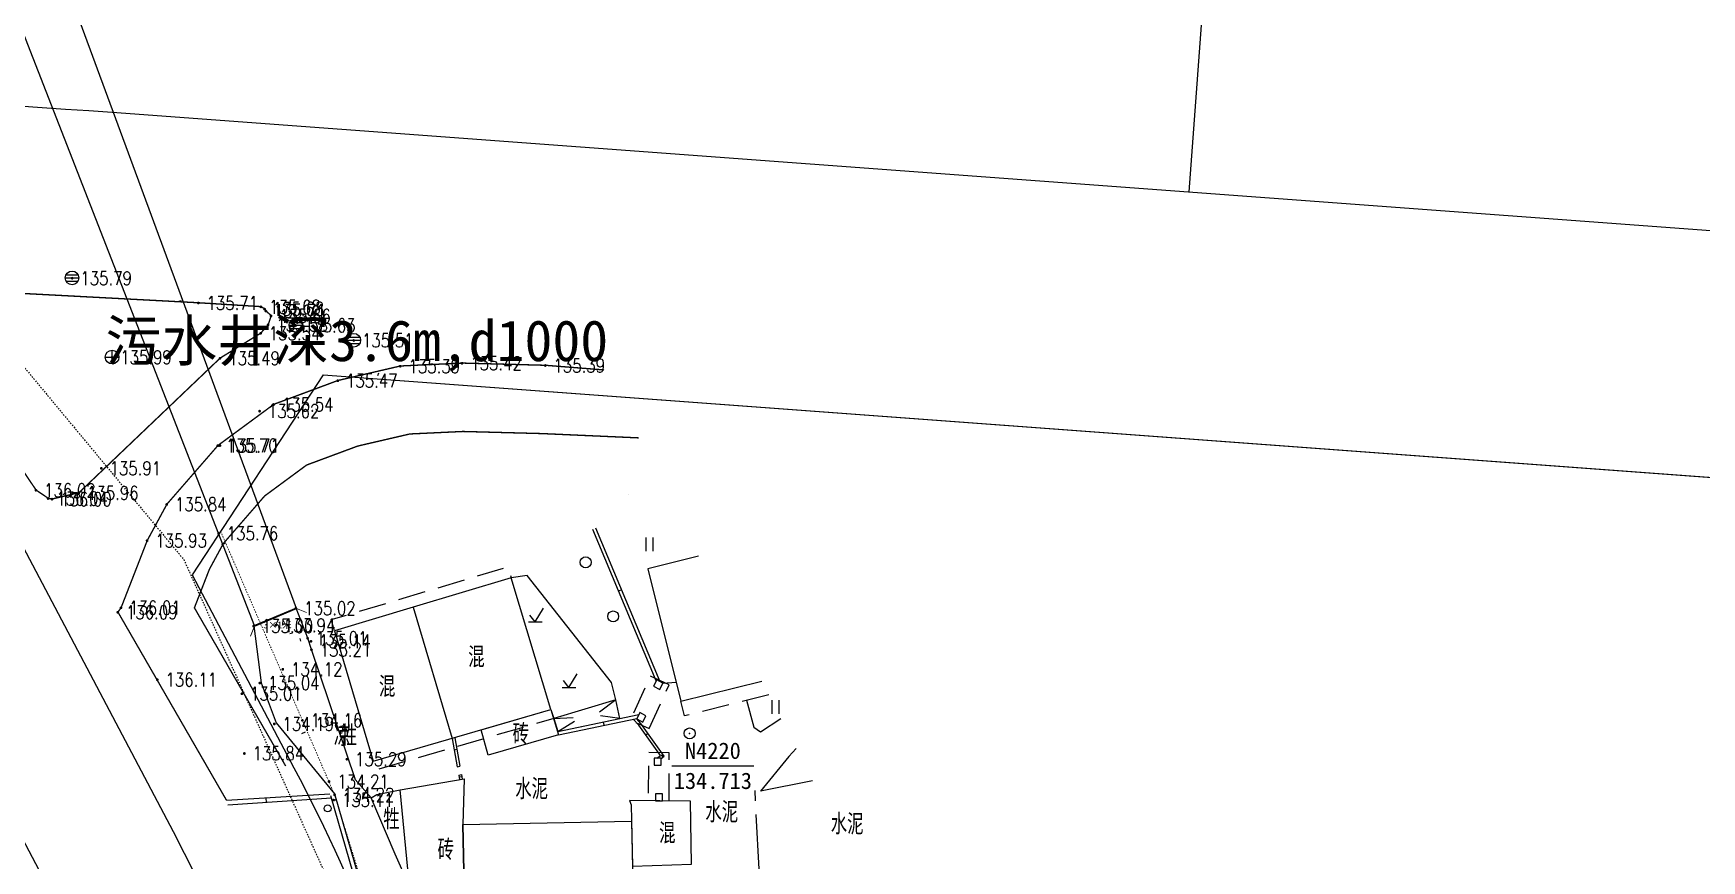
# Model space of a CAD drawing. Extents: x 529262 to 576451, y 2694391 to 2717535.
# Drawn here: x 564711.4 to 564833.4, y 2710181.9 to 2710242.4 of the extents above; entities that cross this region are included whole.
import ezdxf
from ezdxf.enums import TextEntityAlignment as Align
from ezdxf.xclip import XClip

# ---------------------------------------------------------------- set-up
doc = ezdxf.new("R2010")
doc.units = 0
doc.header["$XCLIPFRAME"] = 0
for name, pattern in [('DASH', [0.35, 0.25, -0.1]), ('X1', [5, 4, -1]), ('X5', [3, 2, -1])]:
    doc.linetypes.add(name, pattern=pattern)
doc.layers.add('ASSIST', color=7, linetype='Continuous', plot=False)
doc.layers.add('现状管道深度（物探资料）', color=2, linetype='Continuous', plot=False)
for name, color, linetype in [('a红线图', 1, 'Continuous'), ('COMPONENT', 8, 'Continuous'), ('DLDW', 8, 'Continuous'), ('DLSS', 4, 'Continuous'), ('DMTZ', 8, 'Continuous'), ('GCD', 8, 'Continuous'), ('JMD', 8, 'Continuous'), ('KZD', 8, 'Continuous'), ('PP-COM', 7, 'Continuous'), ('RD-中线', 40, 'Continuous'), ('RD-红线', 7, 'Continuous'), ('ZBTZ', 8, 'Continuous'), ('ZJ', 7, 'Continuous'), ('新建水沟', 7, 'Continuous')]:
    doc.layers.add(name, color=color, linetype=linetype)
doc.layers.add('SXSS', color=5, linetype='Continuous', lineweight=0)
doc.styles.add('HZ', font='rs.shx', dxfattribs={"width": 0.8, "bigfont": 'hztxt.shx'})
doc.styles.get("Standard").update_dxf_attribs({"font": '', "height": 2.5, "bigfont": 'smfs.shx'})
doc.styles.add('宋体', font='', dxfattribs={"width": 0.75})
doc.styles.add('等线体', font='simhei.ttf')
doc.styles.get('Standard').set_extended_font_data('FangSong_GB2312')
doc.styles.get('宋体').set_extended_font_data('SimSun')
doc.linetypes.add('10421', pattern='A,2,[150,AAA.SHX,S=0.5,R=0,X=0,Y=0.5],1e-11', length=2)
doc.linetypes.add('10422', pattern='A,0.75,[150,AAA.SHX,S=0.5,R=0,X=0,Y=0.5],1.5,[177,AAA.SHX,S=1,R=0,X=0,Y=0.4],0.75', length=3)
doc.linetypes.add('1161', pattern='A,0,[149,AAA.SHX,S=0.15,R=0,X=0,Y=0],-1.6', length=1.6)

# ---------------------------------------------------------------- blocks, each defined once
blk = doc.blocks.new('A$C19FD0107')
at = {"layer": 'RD-中线', "color": 8, "linetype": 'Continuous', "flags": 128}
for points in [[(-6179.36, 16039.63), (-6193.56, 15944.34, 0.018531), (-6196.02, 15922.24), (-6202.08, 15840.2)], [(-6335.34, 15847.56, -0.022733), (-6280.83, 15846.02), (-5863.74, 15815.18, 0.013451), (-5702.53, 15807.61), (-5575.3, 15805.07, -0.027271), (-5520.95, 15801.01, -0.00117), (-5519.09, 15800.76), (-5286.59, 15769.48, 0.015336), (-5256.09, 15766.32), (-4915.64, 15741.63)], [(-6304.35, 15846.46), (-6276.37, 15793.41, -0.118286), (-6262.53, 15739.16), (-6247.44, 14688.77)]]:
    blk.add_lwpolyline(points, format="xyb", dxfattribs=at)
at = {"layer": 'RD-红线', "color": 8}
blk.add_lwpolyline([(-6265.39, 15826.83), (-6274.98, 15812.2, 0.589257)], format="xyb", dxfattribs=at)
at = {"layer": 'RD-红线', "color": 8, "linetype": 'Continuous', "flags": 128}
blk.add_lwpolyline([(-6265.39, 15826.83), (-5984.48, 15806.06)], dxfattribs=at)
for points in [[(-6265.39, 15826.83), (-5865.06, 15797.23, 0.001254), (-5849.97, 15796.15)], [(-6299.83, 15816.45), (-6299.75, 15816.3), (-6294.46, 15806.27), (-6285.22, 15788.75, -0.118286), (-6272.53, 15739.01), (-6272.08, 15707.72)], [(-6274.98, 15812.2), (-6267.53, 15798.08, -0.118286), (-6252.53, 15739.3), (-6251.23, 15648.97), (-6251.15, 15642.97)]]:
    blk.add_lwpolyline(points, format="xyb", dxfattribs=at)
blk = doc.blocks.new('GC200')
at = {"linetype": 'Continuous', "const_width": 0.2, "flags": 128}
blk.add_lwpolyline([(-0.1, 0, 1), (0.1, 0, 1)], format="xyb", close=True, dxfattribs=at)
blk = doc.blocks.new('gc170')
at = {"color": 8, "linetype": 'Continuous'}
blk.add_circle((0, 0), 0.5, dxfattribs=at)
blk = doc.blocks.new('gc122')
at = {"color": 8}
blk.add_circle((0, 0), 0.8, dxfattribs=at)
blk = doc.blocks.new('gc123')
at = {"color": 8}
for p, q in [((-1, 0), (1, 0)), ((0, 0), (-0.8, 1)), ((0, 0), (1.2, 2))]:
    blk.add_line(p, q, dxfattribs=at)
blk = doc.blocks.new('gc121')
at = {"color": 8}
for p, q in [((-0.5, -1), (-0.5, 1)), ((0.5, -1), (0.5, 1))]:
    blk.add_line(p, q, dxfattribs=at)
blk = doc.blocks.new('gc117')
at = {"color": 8}
blk.add_circle((0, 0), 0.8, dxfattribs=at)
blk.add_point((0, 0), dxfattribs=at)
blk = doc.blocks.new('gcbj0102')
for p, q in [((-1, 0), (1, 0)), ((0, -1), (0, 1))]:
    blk.add_line(p, q)
blk.add_circle((0, 0), 1)
blk = doc.blocks.new('gcbj0103')
for p, q in [((-1, 0), (1, 0)), ((-0.9, 0.43), (0.9, 0.43)), ((-0.88, -0.47), (0.88, -0.47))]:
    blk.add_line(p, q)
blk.add_circle((0, 0), 1)

msp = doc.modelspace()

# ---------------------------------------------------------------- linework, layer by layer
at = {"layer": 'ASSIST', "linetype": 'Continuous', "flags": 128}
msp.add_lwpolyline([(564674.155, 2710353.392), (564666.738, 2710355.03), (564727.586, 2710199.041), (564730.638, 2710200.336)], close=True, dxfattribs=at)
msp.add_lwpolyline([(564674.155, 2710353.392), (564666.738, 2710355.03), (564727.586, 2710199.041), (564730.638, 2710200.336)], close=True, dxfattribs=at)
at = {"layer": 'a红线图', "color": 8, "linetype": 'DASH', "lineweight": 0, "ltscale": 0.1}
msp.add_lwpolyline([(564725.099, 2710205.978), (564733.431, 2710186.717), (564739.381, 2710167.547), (564740.838, 2710163.236), (564743.022, 2710159.975), (564750.16, 2710152.508), (564756.075, 2710145.345), (564762.189, 2710137.418), (564764.56, 2710130.612), (564765.223, 2710127.548), (564768.055, 2710120.473), (564773.694, 2710109.847), (564776.94, 2710101.985), (564780.661, 2710094.675), (564784.704, 2710086.502), (564800.867, 2710062.862)], dxfattribs=at)
msp.add_lwpolyline([(564725.099, 2710205.978), (564733.431, 2710186.717), (564739.381, 2710167.547), (564740.838, 2710163.236), (564743.022, 2710159.975), (564750.16, 2710152.508), (564756.075, 2710145.345), (564762.189, 2710137.418), (564764.56, 2710130.612), (564765.223, 2710127.548), (564768.055, 2710120.473), (564773.694, 2710109.847), (564776.94, 2710101.985), (564780.661, 2710094.675), (564784.704, 2710086.502), (564800.867, 2710062.862)], dxfattribs=at)
at = {"layer": 'DLSS', "linetype": 'Continuous', "const_width": 0.1, "flags": 128}
msp.add_lwpolyline([(564723.481, 2710222.694), (564702.954, 2710223.782), (564702.8, 2710223.603), (564702.615, 2710222.794), (564702.913, 2710221.864), (564711.602, 2710208.996), (564712.492, 2710208.391), (564712.78, 2710208.342), (564714.741, 2710208.799), (564725.074, 2710218.653), (564728.034, 2710220.468), (564728.585, 2710221.101), (564728.803, 2710221.745), (564728.419, 2710222.099), (564728.323, 2710222.246), (564728.062, 2710222.41)], close=True, dxfattribs=at)
for points in [[(564725.526, 2710186.312), (564717.591, 2710200.069), (564717.824, 2710200.396), (564719.736, 2710205.31), (564721.173, 2710207.96), (564724.909, 2710212.258), (564728.993, 2710215.267), (564733.683, 2710217.009), (564738.251, 2710218.069), (564742.772, 2710218.282), (564748.855, 2710218.12), (564753.151, 2710217.781)], [(564729.857, 2710188.811), (564723.183, 2710200.381), (564724.281, 2710203.203), (564725.307, 2710205.094), (564728.32, 2710208.561), (564731.393, 2710210.825), (564735.124, 2710212.211), (564738.939, 2710213.096), (564742.823, 2710213.279), (564748.591, 2710213.125), (564755.67, 2710212.811)]]:
    msp.add_lwpolyline(points, dxfattribs=at)
at = {"layer": 'DLSS', "linetype": 'X1', "elevation": 136.786, "flags": 128}
msp.add_lwpolyline([(564764.738, 2710176.28), (564764.187, 2710187.025)], dxfattribs=at)
at = {"layer": 'DMTZ', "linetype": '10422', "flags": 128}
for points in [[(564731.473, 2710198.171), (564730.617, 2710200.36), (564727.523, 2710199.058), (564728.069, 2710194.881)], [(564734.963, 2710187.809), (564731.759, 2710197.325), (564731.473, 2710198.171)]]:
    msp.add_lwpolyline(points, dxfattribs=at)
at = {"layer": 'DMTZ', "linetype": '10421', "flags": 128}
msp.add_lwpolyline([(564728.069, 2710194.881), (564729.175, 2710191.968), (564733.431, 2710186.767)], dxfattribs=at)
at = {"layer": 'DMTZ', "linetype": '10422', "elevation": 133.937, "flags": 128}
msp.add_lwpolyline([(564738.824, 2710180.206), (564737.859, 2710182.355), (564736.111, 2710186.473), (564736.515, 2710186.722), (564738.231, 2710187.061)], dxfattribs=at)
at = {"layer": 'JMD', "linetype": 'Continuous'}
for p, q in [((564721.959, 2710222.778), (564722.245, 2710222.868)), ((564736.653, 2710217.537), (564736.586, 2710217.348)), ((564725.441, 2710205.092), (564725.161, 2710204.984)), ((564754.43, 2710201.707), (564754.199, 2710201.61)), ((564730.155, 2710198.513), (564730.351, 2710198.551)), ((564754.006, 2710193.652), (564752.804, 2710192.751)), ((564749.46, 2710192.283), (564750.879, 2710192.349)), ((564749.769, 2710191.33), (564750.988, 2710192.094)), ((564754.294, 2710192.287), (564752.877, 2710192.486)), ((564753.155, 2710191.79), (564753.103, 2710192.035)), ((564731.292, 2710191.287), (564731.021, 2710191.158)), ((564756.36, 2710191.184), (564756.198, 2710191.067)), ((564742.177, 2710189.996), (564742.373, 2710190.031)), ((564757.458, 2710189.458), (564757.342, 2710189.62)), ((564742.537, 2710188.011), (564742.734, 2710188.045)), ((564728.453, 2710186.168, 136.006), (564728.433, 2710186.467, 136.006)), ((564733.558, 2710186.327), (564733.269, 2710186.244))]:
    msp.add_line(p, q, dxfattribs=at)
at = {"layer": 'JMD', "linetype": 'Continuous', "flags": 128}
for points in [[(564754.924, 2710208.698), (564754.924, 2710208.698)], [(564756.958, 2710195.032), (564752.315, 2710206.101)], [(564757.256, 2710194.97), (564752.546, 2710206.198)], [(564730.885, 2710198.137), (564730.943, 2710197.945)], [(564749.769, 2710191.33), (564755.686, 2710192.581)], [(564749.82, 2710191.085), (564755.547, 2710192.296)], [(564757.268, 2710189.568), (564755.676, 2710191.798), (564755.279, 2710192.24)], [(564757.547, 2710189.521), (564755.833, 2710191.923), (564755.53, 2710192.26)], [(564742.025, 2710190.824), (564742.404, 2710188.752)], [(564742.222, 2710190.86), (564742.6, 2710188.788)], [(564757.007, 2710189.381), (564757.268, 2710189.568)], [(564757.31, 2710189.352), (564757.547, 2710189.521)], [(564757.325, 2710189.363), (564757.325, 2710189.363)], [(564742.404, 2710188.752), (564742.6, 2710188.788)], [(564742.515, 2710188.142), (564742.712, 2710188.176)], [(564742.515, 2710188.142), (564742.572, 2710187.815)], [(564742.712, 2710188.176), (564742.769, 2710187.849)], [(564733.149, 2710186.661), (564738.813, 2710167.028)], [(564733.431, 2710186.767), (564739.101, 2710167.111)]]:
    msp.add_lwpolyline(points, dxfattribs=at)
for points, elevation in [([(564760.056, 2710204.155), (564756.335, 2710203.223), (564758.768, 2710193.552), (564764.687, 2710195.017)], 134.358), ([(564739.186, 2710200.424), (564742.025, 2710190.824)], 135.264), ([(564725.526, 2710186.312), (564733.09, 2710186.785)], 136.006), ([(564725.618, 2710185.974), (564733.198, 2710186.492)], 136.006)]:
    msp.add_lwpolyline(points, dxfattribs=dict(at, elevation=elevation))
at = {"layer": 'JMD', "linetype": 'X5', "flags": 128}
for points, elevation in [([(564733.437, 2710198.707), (564733.195, 2710199.514), (564746.118, 2710203.38), (564746.36, 2710202.573)], 135.264), ([(564765.191, 2710194.022), (564759.039, 2710192.475), (564758.768, 2710193.552)], 134.358), ([(564749.263, 2710192.935), (564749.46, 2710192.283), (564736.429, 2710188.508), (564736.265, 2710189.156)], 135.264)]:
    msp.add_lwpolyline(points, dxfattribs=dict(at, elevation=elevation))
at = {"layer": 'JMD', "linetype": 'Continuous', "flags": 128}
for points, elevation in [([(564736.265, 2710189.156), (564749.263, 2710192.935), (564746.36, 2710202.573), (564739.186, 2710200.424), (564733.437, 2710198.707)], 135.264), ([(564756.77, 2710194.644), (564757.217, 2710194.4), (564757.444, 2710194.867), (564756.997, 2710195.111)], 134.729), ([(564749.263, 2710192.935), (564749.82, 2710191.085), (564744.674, 2710189.607), (564744.155, 2710191.445)], 135.264), ([(564754.294, 2710192.287), (564754.006, 2710193.652), (564749.46, 2710192.283), (564749.769, 2710191.33)], 134.815), ([(564755.53, 2710192.26), (564755.977, 2710192.016), (564756.204, 2710192.483), (564755.757, 2710192.727)], 134.729), ([(564742.983, 2710176.555), (564739.701, 2710176.301), (564738.858, 2710180.512), (564738.231, 2710187.061), (564742.905, 2710187.872), (564742.811, 2710184.539)], 27.117), ([(564757.408, 2710186.766), (564756.901, 2710186.766), (564756.901, 2710186.259), (564757.408, 2710186.259)], 134.667), ([(564755.227, 2710181.476), (564759.536, 2710181.624), (564759.467, 2710186.246), (564755.016, 2710186.274), (564755.119, 2710185.957)], 28.869), ([(564742.811, 2710184.539), (564755.148, 2710184.768), (564755.323, 2710176.831), (564742.983, 2710176.555)], 133.813)]:
    msp.add_lwpolyline(points, close=True, dxfattribs=dict(at, elevation=elevation))
at = {"layer": 'JMD', "linetype": 'X5', "flags": 128}
msp.add_lwpolyline([(564756.455, 2710191.546), (564757.9, 2710194.747), (564756.521, 2710195.383), (564755.071, 2710192.171)], close=True, dxfattribs=at)
msp.add_lwpolyline([(564757.896, 2710186.256), (564757.918, 2710189.769), (564756.4, 2710189.79), (564756.377, 2710186.266)], dxfattribs=at)
at = {"layer": 'JMD', "linetype": 'Continuous', "flags": 128}
msp.add_lwpolyline([(564757.31, 2710189.381), (564756.803, 2710189.381), (564756.803, 2710188.874), (564757.31, 2710188.874)], close=True, dxfattribs=at)
at = {"layer": 'KZD', "linetype": 'Continuous'}
msp.add_line((564758.105, 2710188.818), (564764.105, 2710188.818), dxfattribs=at)
at = {"layer": 'SXSS', "color": 8, "linetype": 'Continuous'}
for p, q in [((564666.738, 2710355.03), (564727.586, 2710199.041)), ((564674.155, 2710353.392), (564730.638, 2710200.336)), ((564730.638, 2710200.336), (564731.38, 2710200.036)), ((564727.586, 2710199.041), (564727.286, 2710198.299))]:
    msp.add_line(p, q, dxfattribs=at)
at = {"layer": 'SXSS', "color": 8, "linetype": 'X5'}
msp.add_line((564727.586, 2710199.041), (564730.638, 2710200.336), dxfattribs=at)
at = {"layer": 'SXSS', "color": 8, "linetype": 'Continuous', "flags": 128}
msp.add_lwpolyline([(564734.963, 2710187.809), (564736.111, 2710186.473)], dxfattribs=at)
at = {"layer": 'ZBTZ', "linetype": '1161', "flags": 128}
msp.add_lwpolyline([(564754.006, 2710193.652), (564753.677, 2710194.911), (564747.525, 2710202.739), (564746.36, 2710202.573)], dxfattribs=at)
for points, elevation in [([(564757.444, 2710194.867), (564758.416, 2710194.948)], 134.729), ([(564763.568, 2710193.614), (564764.101, 2710191.638), (564764.591, 2710191.302), (564766.069, 2710192.292)], 134.358), ([(564767.19, 2710190.079), (564766.659, 2710189.5), (564764.594, 2710186.962)], 134.053)]:
    msp.add_lwpolyline(points, dxfattribs=dict(at, elevation=elevation))
at = {"layer": 'ZBTZ', "linetype": '1161'}
msp.add_lwpolyline([(564768.388, 2710187.716), (564764.594, 2710186.962)], dxfattribs=at)
at = {"layer": '新建水沟', "color": 5, "linetype": 'DASH', "ltscale": 0.1, "elevation": 143.04}
msp.add_lwpolyline([(564692.655, 2710239.775), (564722.404, 2710203.912), (564749.087, 2710144.577), (564801.321, 2710058.696), (564858.94, 2709973.728), (564856.64, 2709887.325), (564736.482, 2709870.316), (564671.801, 2709755.331), (564665.716, 2709733.478), (564684.342, 2709714.784), (564705.355, 2709682.444), (564764.149, 2709670.422), (564829.539, 2709662.444), (564838.011, 2709659.606), (564818.767, 2709548.337)], dxfattribs=at)
msp.add_lwpolyline([(564692.655, 2710239.775), (564722.404, 2710203.912), (564749.087, 2710144.577), (564801.321, 2710058.696), (564858.94, 2709973.728), (564856.64, 2709887.325), (564736.482, 2709870.316), (564671.801, 2709755.331), (564665.716, 2709733.478), (564684.342, 2709714.784), (564705.355, 2709682.444), (564764.149, 2709670.422), (564829.539, 2709662.444), (564838.011, 2709659.606), (564818.767, 2709548.337)], dxfattribs=at)
msp.add_lwpolyline([(564692.655, 2710239.775), (564722.404, 2710203.912), (564749.087, 2710144.577), (564801.321, 2710058.696), (564858.94, 2709973.728), (564856.64, 2709887.325), (564736.482, 2709870.316), (564671.801, 2709755.331), (564665.716, 2709733.478), (564684.342, 2709714.784), (564705.355, 2709682.444), (564764.149, 2709670.422), (564829.539, 2709662.444), (564838.011, 2709659.606), (564818.767, 2709548.337)], dxfattribs=at)

# ---------------------------------------------------------------- block references
at = {"layer": 'COMPONENT', "color": 252, "linetype": 'Continuous', "xscale": 0.5, "yscale": 0.5}
for name, p in [('gcbj0103', (564714.233, 2710224.513)), ('gcbj0103', (564730.603, 2710221.051)), ('gcbj0103', (564734.843, 2710219.952)), ('gcbj0102', (564717.168, 2710218.722, 111.464))]:
    msp.add_blockref(name, p, dxfattribs=at)
at = {"layer": 'COMPONENT', "linetype": 'Continuous', "xscale": 0.5, "yscale": 0.5}
for name, p in [('gcbj0103', (564714.233, 2710224.513)), ('gcbj0103', (564730.603, 2710221.051)), ('gcbj0103', (564734.843, 2710219.952)), ('gcbj0102', (564717.168, 2710218.722, 111.464))]:
    msp.add_blockref(name, p, dxfattribs=at)
at = {"layer": 'GCD', "color": 3, "linetype": 'Continuous'}
ref = msp.add_blockref('GC200', (564714.24, 2710224.491, 135.789), dxfattribs=dict(at, xscale=0.5, yscale=0.5, zscale=0.5))
ref.add_attrib('height', '135.79', dxfattribs={"linetype": 'Continuous', "height": 1, "style": 'HZ', "width": 0.8}).set_placement((564714.84, 2710224.491, 135.789), align=Align.MIDDLE_LEFT)
ref = msp.add_blockref('GC200', (564723.469, 2710222.678, 135.705), dxfattribs=dict(at, xscale=0.5, yscale=0.5, zscale=0.5))
ref.add_attrib('height', '135.71', dxfattribs={"linetype": 'Continuous', "height": 1, "style": 'HZ', "width": 0.8}).set_placement((564724.069, 2710222.678, 135.705), align=Align.MIDDLE_LEFT)
ref = msp.add_blockref('GC200', (564728.05, 2710222.394, 135.683), dxfattribs=dict(at, xscale=0.5, yscale=0.5, zscale=0.5))
ref.add_attrib('height', '135.68', dxfattribs={"linetype": 'Continuous', "height": 1, "style": 'HZ', "width": 0.8}).set_placement((564728.65, 2710222.394, 135.683), align=Align.MIDDLE_LEFT)
ref = msp.add_blockref('GC200', (564728.311, 2710222.23, 135.683), dxfattribs=dict(at, xscale=0.5, yscale=0.5, zscale=0.5))
ref.add_attrib('height', '135.68', dxfattribs={"linetype": 'Continuous', "height": 1, "style": 'HZ', "width": 0.8}).set_placement((564728.911, 2710222.23, 135.683), align=Align.MIDDLE_LEFT)
ref = msp.add_blockref('GC200', (564728.407, 2710222.083, 135.705), dxfattribs=dict(at, xscale=0.5, yscale=0.5, zscale=0.5))
ref.add_attrib('height', '135.71', dxfattribs={"linetype": 'Continuous', "height": 1, "style": 'HZ', "width": 0.8}).set_placement((564729.007, 2710222.083, 135.705), align=Align.MIDDLE_LEFT)
ref = msp.add_blockref('GC200', (564728.791, 2710221.729, 135.657), dxfattribs=dict(at, xscale=0.5, yscale=0.5, zscale=0.5))
ref.add_attrib('height', '135.66', dxfattribs={"linetype": 'Continuous', "height": 1, "style": 'HZ', "width": 0.8}).set_placement((564729.391, 2710221.729, 135.657), align=Align.MIDDLE_LEFT)
ref = msp.add_blockref('GC200', (564728.022, 2710220.452, 135.539), dxfattribs=dict(at, xscale=0.5, yscale=0.5, zscale=0.5))
ref.add_attrib('height', '135.54', dxfattribs={"linetype": 'Continuous', "height": 1, "style": 'HZ', "width": 0.8}).set_placement((564728.622, 2710220.452, 135.539), align=Align.MIDDLE_LEFT)
ref = msp.add_blockref('GC200', (564728.573, 2710221.085, 135.577), dxfattribs=dict(at, xscale=0.5, yscale=0.5, zscale=0.5))
ref.add_attrib('height', '135.58', dxfattribs={"linetype": 'Continuous', "height": 1, "style": 'HZ', "width": 0.8}).set_placement((564729.173, 2710221.085, 135.577), align=Align.MIDDLE_LEFT)
ref = msp.add_blockref('GC200', (564730.596, 2710221.031, 135.633), dxfattribs=dict(at, xscale=0.5, yscale=0.5, zscale=0.5))
ref.add_attrib('height', '135.63', dxfattribs={"linetype": 'Continuous', "height": 1, "style": 'HZ', "width": 0.8}).set_placement((564731.196, 2710221.031, 135.633), align=Align.MIDDLE_LEFT)
ref = msp.add_blockref('GC200', (564734.839, 2710219.934, 135.513), dxfattribs=dict(at, xscale=0.5, yscale=0.5, zscale=0.5))
ref.add_attrib('height', '135.51', dxfattribs={"linetype": 'Continuous', "height": 1, "style": 'HZ', "width": 0.8}).set_placement((564735.439, 2710219.934, 135.513), align=Align.MIDDLE_LEFT)
ref = msp.add_blockref('GC200', (564717.156, 2710218.706, 135.987), dxfattribs=dict(at, xscale=0.5, yscale=0.5, zscale=0.5))
ref.add_attrib('height', '135.99', dxfattribs={"linetype": 'Continuous', "height": 1, "style": 'HZ', "width": 0.8}).set_placement((564717.756, 2710218.706, 135.987), align=Align.MIDDLE_LEFT)
ref = msp.add_blockref('GC200', (564725.062, 2710218.637, 135.492), dxfattribs=dict(at, xscale=0.5, yscale=0.5, zscale=0.5))
ref.add_attrib('height', '135.49', dxfattribs={"linetype": 'Continuous', "height": 1, "style": 'HZ', "width": 0.8}).set_placement((564725.662, 2710218.637, 135.492), align=Align.MIDDLE_LEFT)
ref = msp.add_blockref('GC200', (564738.239, 2710218.053, 135.385), dxfattribs=dict(at, xscale=0.5, yscale=0.5, zscale=0.5))
ref.add_attrib('height', '135.39', dxfattribs={"linetype": 'Continuous', "height": 1, "style": 'HZ', "width": 0.8}).set_placement((564738.839, 2710218.053, 135.385), align=Align.MIDDLE_LEFT)
ref = msp.add_blockref('GC200', (564742.76, 2710218.266, 135.416), dxfattribs=dict(at, xscale=0.5, yscale=0.5, zscale=0.5))
ref.add_attrib('height', '135.42', dxfattribs={"linetype": 'Continuous', "height": 1, "style": 'HZ', "width": 0.8}).set_placement((564743.36, 2710218.266, 135.416), align=Align.MIDDLE_LEFT)
ref = msp.add_blockref('GC200', (564748.843, 2710218.104, 135.387), dxfattribs=dict(at, xscale=0.5, yscale=0.5, zscale=0.5))
ref.add_attrib('height', '135.39', dxfattribs={"linetype": 'Continuous', "height": 1, "style": 'HZ', "width": 0.8}).set_placement((564749.443, 2710218.104, 135.387), align=Align.MIDDLE_LEFT)
ref = msp.add_blockref('GC200', (564733.671, 2710216.993, 135.471), dxfattribs=dict(at, xscale=0.5, yscale=0.5, zscale=0.5))
ref.add_attrib('height', '135.47', dxfattribs={"linetype": 'Continuous', "height": 1, "style": 'HZ', "width": 0.8}).set_placement((564734.271, 2710216.993, 135.471), align=Align.MIDDLE_LEFT)
ref = msp.add_blockref('GC200', (564728.981, 2710215.251, 135.538), dxfattribs=dict(at, xscale=0.5, yscale=0.5, zscale=0.5))
ref.add_attrib('height', '135.54', dxfattribs={"linetype": 'Continuous', "height": 1, "style": 'HZ', "width": 0.8}).set_placement((564729.581, 2710215.251, 135.538), align=Align.MIDDLE_LEFT)
ref = msp.add_blockref('GC200', (564727.952, 2710214.765, 135.615), dxfattribs=dict(at, xscale=0.5, yscale=0.5, zscale=0.5))
ref.add_attrib('height', '135.62', dxfattribs={"linetype": 'Continuous', "height": 1, "style": 'HZ', "width": 0.8}).set_placement((564728.552, 2710214.765, 135.615), align=Align.MIDDLE_LEFT)
ref = msp.add_blockref('GC200', (564724.897, 2710212.242, 135.702), dxfattribs=dict(at, xscale=0.5, yscale=0.5, zscale=0.5))
ref.add_attrib('height', '135.70', dxfattribs={"linetype": 'Continuous', "height": 1, "style": 'HZ', "width": 0.8}).set_placement((564725.497, 2710212.242, 135.702), align=Align.MIDDLE_LEFT)
ref = msp.add_blockref('GC200', (564725.052, 2710212.247, 135.711), dxfattribs=dict(at, xscale=0.5, yscale=0.5, zscale=0.5))
ref.add_attrib('height', '135.71', dxfattribs={"linetype": 'Continuous', "height": 1, "style": 'HZ', "width": 0.8}).set_placement((564725.652, 2710212.247, 135.711), align=Align.MIDDLE_LEFT)
ref = msp.add_blockref('GC200', (564716.375, 2710210.584, 135.909), dxfattribs=dict(at, xscale=0.5, yscale=0.5, zscale=0.5))
ref.add_attrib('height', '135.91', dxfattribs={"linetype": 'Continuous', "height": 1, "style": 'HZ', "width": 0.8}).set_placement((564716.975, 2710210.584, 135.909), align=Align.MIDDLE_LEFT)
ref = msp.add_blockref('GC200', (564711.59, 2710208.98, 136.021), dxfattribs=dict(at, xscale=0.5, yscale=0.5, zscale=0.5))
ref.add_attrib('height', '136.02', dxfattribs={"linetype": 'Continuous', "height": 1, "style": 'HZ', "width": 0.8}).set_placement((564712.19, 2710208.98, 136.021), align=Align.MIDDLE_LEFT)
ref = msp.add_blockref('GC200', (564712.48, 2710208.375, 136.041), dxfattribs=dict(at, xscale=0.5, yscale=0.5, zscale=0.5))
ref.add_attrib('height', '136.04', dxfattribs={"linetype": 'Continuous', "height": 1, "style": 'HZ', "width": 0.8}).set_placement((564713.08, 2710208.375, 136.041), align=Align.MIDDLE_LEFT)
ref = msp.add_blockref('GC200', (564712.768, 2710208.326, 135.995), dxfattribs=dict(at, xscale=0.5, yscale=0.5, zscale=0.5))
ref.add_attrib('height', '136.00', dxfattribs={"linetype": 'Continuous', "height": 1, "style": 'HZ', "width": 0.8}).set_placement((564713.368, 2710208.326, 135.995), align=Align.MIDDLE_LEFT)
ref = msp.add_blockref('GC200', (564714.729, 2710208.783, 135.961), dxfattribs=dict(at, xscale=0.5, yscale=0.5, zscale=0.5))
ref.add_attrib('height', '135.96', dxfattribs={"linetype": 'Continuous', "height": 1, "style": 'HZ', "width": 0.8}).set_placement((564715.329, 2710208.783, 135.961), align=Align.MIDDLE_LEFT)
ref = msp.add_blockref('GC200', (564721.161, 2710207.944, 135.84), dxfattribs=dict(at, xscale=0.5, yscale=0.5, zscale=0.5))
ref.add_attrib('height', '135.84', dxfattribs={"linetype": 'Continuous', "height": 1, "style": 'HZ', "width": 0.8}).set_placement((564721.761, 2710207.944, 135.84), align=Align.MIDDLE_LEFT)
at = {"layer": 'GCD', "linetype": 'Continuous'}
ref = msp.add_blockref('GC200', (564724.949, 2710205.82, 135.76), dxfattribs=dict(at, xscale=0.5, yscale=0.5, zscale=0.5))
ref.add_attrib('height', '135.76', dxfattribs={"linetype": 'Continuous', "height": 1, "style": 'HZ', "width": 0.8}).set_placement((564725.549, 2710205.82, 135.76), align=Align.MIDDLE_LEFT)
at = {"layer": 'GCD', "color": 3, "linetype": 'Continuous'}
ref = msp.add_blockref('GC200', (564719.724, 2710205.294, 135.926), dxfattribs=dict(at, xscale=0.5, yscale=0.5, zscale=0.5))
ref.add_attrib('height', '135.93', dxfattribs={"linetype": 'Continuous', "height": 1, "style": 'HZ', "width": 0.8}).set_placement((564720.324, 2710205.294, 135.926), align=Align.MIDDLE_LEFT)
ref = msp.add_blockref('GC200', (564717.579, 2710200.053, 136.088), dxfattribs=dict(at, xscale=0.5, yscale=0.5, zscale=0.5))
ref.add_attrib('height', '136.09', dxfattribs={"linetype": 'Continuous', "height": 1, "style": 'HZ', "width": 0.8}).set_placement((564718.179, 2710200.053, 136.088), align=Align.MIDDLE_LEFT)
ref = msp.add_blockref('GC200', (564717.812, 2710200.38, 136.014), dxfattribs=dict(at, xscale=0.5, yscale=0.5, zscale=0.5))
ref.add_attrib('height', '136.01', dxfattribs={"linetype": 'Continuous', "height": 1, "style": 'HZ', "width": 0.8}).set_placement((564718.412, 2710200.38, 136.014), align=Align.MIDDLE_LEFT)
ref = msp.add_blockref('GC200', (564730.605, 2710200.344, 135.02), dxfattribs=dict(at, xscale=0.5, yscale=0.5, zscale=0.5))
ref.add_attrib('height', '135.02', dxfattribs={"linetype": 'Continuous', "height": 1, "style": 'HZ', "width": 0.8}).set_placement((564731.205, 2710200.344, 135.02), align=Align.MIDDLE_LEFT)
ref = msp.add_blockref('GC200', (564727.511, 2710199.042, 135.002), dxfattribs=dict(at, xscale=0.5, yscale=0.5, zscale=0.5))
ref.add_attrib('height', '135.00', dxfattribs={"linetype": 'Continuous', "height": 1, "style": 'HZ', "width": 0.8}).set_placement((564728.111, 2710199.042, 135.002), align=Align.MIDDLE_LEFT)
ref = msp.add_blockref('GC200', (564729.118, 2710199.096, 133.943), dxfattribs=dict(at, xscale=0.5, yscale=0.5, zscale=0.5))
ref.add_attrib('height', '133.94', dxfattribs={"linetype": 'Continuous', "height": 1, "style": 'HZ', "width": 0.8}).set_placement((564729.718, 2710199.096, 133.943), align=Align.MIDDLE_LEFT)
ref = msp.add_blockref('GC200', (564731.461, 2710198.155, 135.005), dxfattribs=dict(at, xscale=0.5, yscale=0.5, zscale=0.5))
ref.add_attrib('height', '135.01', dxfattribs={"linetype": 'Continuous', "height": 1, "style": 'HZ', "width": 0.8}).set_placement((564732.061, 2710198.155, 135.005), align=Align.MIDDLE_LEFT)
ref = msp.add_blockref('GC200', (564731.706, 2710197.926, 135.142), dxfattribs=dict(at, xscale=0.5, yscale=0.5, zscale=0.5))
ref.add_attrib('height', '135.14', dxfattribs={"linetype": 'Continuous', "height": 1, "style": 'HZ', "width": 0.8}).set_placement((564732.306, 2710197.926, 135.142), align=Align.MIDDLE_LEFT)
ref = msp.add_blockref('GC200', (564731.747, 2710197.309, 135.21), dxfattribs=dict(at, xscale=0.5, yscale=0.5, zscale=0.5))
ref.add_attrib('height', '135.21', dxfattribs={"linetype": 'Continuous', "height": 1, "style": 'HZ', "width": 0.8}).set_placement((564732.347, 2710197.309, 135.21), align=Align.MIDDLE_LEFT)
ref = msp.add_blockref('GC200', (564729.648, 2710195.882, 134.115), dxfattribs=dict(at, xscale=0.5, yscale=0.5, zscale=0.5))
ref.add_attrib('height', '134.12', dxfattribs={"linetype": 'Continuous', "height": 1, "style": 'HZ', "width": 0.8}).set_placement((564730.248, 2710195.882, 134.115), align=Align.MIDDLE_LEFT)
ref = msp.add_blockref('GC200', (564720.47, 2710195.119, 136.111), dxfattribs=dict(at, xscale=0.5, yscale=0.5, zscale=0.5))
ref.add_attrib('height', '136.11', dxfattribs={"linetype": 'Continuous', "height": 1, "style": 'HZ', "width": 0.8}).set_placement((564721.07, 2710195.119, 136.111), align=Align.MIDDLE_LEFT)
ref = msp.add_blockref('GC200', (564727.968, 2710194.876, 135.04), dxfattribs=dict(at, xscale=0.5, yscale=0.5, zscale=0.5))
ref.add_attrib('height', '135.04', dxfattribs={"linetype": 'Continuous', "height": 1, "style": 'HZ', "width": 0.8}).set_placement((564728.568, 2710194.876, 135.04), align=Align.MIDDLE_LEFT)
ref = msp.add_blockref('GC200', (564726.653, 2710194.091, 135.007), dxfattribs=dict(at, xscale=0.5, yscale=0.5, zscale=0.5))
ref.add_attrib('height', '135.01', dxfattribs={"linetype": 'Continuous', "height": 1, "style": 'HZ', "width": 0.8}).set_placement((564727.253, 2710194.091, 135.007), align=Align.MIDDLE_LEFT)
at = {"layer": 'GCD', "linetype": 'Continuous'}
ref = msp.add_blockref('GC200', (564731.084, 2710192.14, 134.16), dxfattribs=dict(at, xscale=0.5, yscale=0.5, zscale=0.5))
ref.add_attrib('height', '134.16', dxfattribs={"linetype": 'Continuous', "height": 1, "style": 'HZ', "width": 0.8}).set_placement((564731.684, 2710192.14, 134.16), align=Align.MIDDLE_LEFT)
at = {"layer": 'GCD', "color": 3, "linetype": 'Continuous'}
ref = msp.add_blockref('GC200', (564729.023, 2710191.884, 134.185), dxfattribs=dict(at, xscale=0.5, yscale=0.5, zscale=0.5))
ref.add_attrib('height', '134.19', dxfattribs={"linetype": 'Continuous', "height": 1, "style": 'HZ', "width": 0.8}).set_placement((564729.623, 2710191.884, 134.185), align=Align.MIDDLE_LEFT)
ref = msp.add_blockref('GC200', (564726.834, 2710189.725, 135.842), dxfattribs=dict(at, xscale=0.5, yscale=0.5, zscale=0.5))
ref.add_attrib('height', '135.84', dxfattribs={"linetype": 'Continuous', "height": 1, "style": 'HZ', "width": 0.8}).set_placement((564727.434, 2710189.725, 135.842), align=Align.MIDDLE_LEFT)
ref = msp.add_blockref('GC200', (564734.332, 2710189.305, 135.291), dxfattribs=dict(at, xscale=0.5, yscale=0.5, zscale=0.5))
ref.add_attrib('height', '135.29', dxfattribs={"linetype": 'Continuous', "height": 1, "style": 'HZ', "width": 0.8}).set_placement((564734.932, 2710189.305, 135.291), align=Align.MIDDLE_LEFT)
ref = msp.add_blockref('GC200', (564733.03, 2710187.674, 134.209), dxfattribs=dict(at, xscale=0.5, yscale=0.5, zscale=0.5))
ref.add_attrib('height', '134.21', dxfattribs={"linetype": 'Continuous', "height": 1, "style": 'HZ', "width": 0.8}).set_placement((564733.63, 2710187.674, 134.209), align=Align.MIDDLE_LEFT)
at = {"layer": 'GCD', "linetype": 'Continuous'}
ref = msp.add_blockref('GC200', (564733.368, 2710186.313, 135.11), dxfattribs=dict(at, xscale=0.5, yscale=0.5, zscale=0.5))
ref.add_attrib('height', '135.11', dxfattribs={"linetype": 'Continuous', "height": 1, "style": 'HZ', "width": 0.8}).set_placement((564733.968, 2710186.313, 135.11), align=Align.MIDDLE_LEFT)
ref = msp.add_blockref('GC200', (564733.437, 2710186.7, 134.22), dxfattribs=dict(at, xscale=0.5, yscale=0.5, zscale=0.5))
ref.add_attrib('height', '134.22', dxfattribs={"linetype": 'Continuous', "height": 1, "style": 'HZ', "width": 0.8}).set_placement((564734.037, 2710186.7, 134.22), align=Align.MIDDLE_LEFT)
at = {"layer": 'KZD', "linetype": 'Continuous', "xscale": 0.5, "yscale": 0.5, "zscale": 0.5}
msp.add_blockref('gc117', (564759.405, 2710191.193, 134.713), dxfattribs=at)
at = {"layer": 'PP-COM'}
ref = msp.add_blockref('A$C19FD0107', (570997.993, 2694390.603), dxfattribs=at)
XClip(ref).set_block_clipping_path([(-9366.4383134884, 14428.6043910822), (-3328.4480743363, 17452.7484863754)])
at = {"layer": 'ZBTZ', "linetype": 'Continuous', "xscale": 0.5, "yscale": 0.5}
for name, p in [('gc121', (564756.483, 2710205.029)), ('gc122', (564751.8, 2710203.709)), ('gc122', (564753.811, 2710199.748)), ('gc121', (564765.69, 2710193.126))]:
    msp.add_blockref(name, p, dxfattribs=at)
at = {"layer": 'ZBTZ', "linetype": 'Continuous', "xscale": 0.5, "yscale": 0.5, "zscale": 0.5}
for p in [(564748.108, 2710199.353), (564750.578, 2710194.561)]:
    msp.add_blockref('gc123', p, dxfattribs=at)
at = {"layer": 'ZBTZ', "linetype": 'Continuous', "xscale": 0.5000000000783021, "yscale": 0.5000000000783021, "zscale": 0.5000000000783021, "rotation": 5.528675256268857}
msp.add_blockref('gc170', (564732.934, 2710185.712), dxfattribs=at)
msp.add_blockref('gc170', (564732.934, 2710185.712), dxfattribs=at)
msp.add_blockref('gc170', (564732.934, 2710185.712), dxfattribs=at)

# ---------------------------------------------------------------- texts
at = {"layer": 'DLDW', "color": 252, "linetype": 'Continuous', "style": 'HZ', "width": 0.8}
for p in [(564734.472, 2710191.115), (564737.597, 2710185.008)]:
    msp.add_text('牲', height=1.5, dxfattribs=at).set_placement(p, align=Align.MIDDLE)
at = {"layer": 'JMD', "linetype": 'Continuous', "style": '宋体'}
msp.add_text('3×1米', height=0.5, dxfattribs=at).set_placement((564729.266, 2710199.148, 119.43), align=Align.MIDDLE)
at = {"layer": 'JMD', "linetype": 'Continuous', "style": 'HZ', "width": 0.8}
for s, p in [('混', (564744.406, 2710196.77)), ('混', (564737.877, 2710194.612)), ('砖', (564747.661, 2710191.132)), ('混', (564758.368, 2710183.892)), ('砖', (564742.17, 2710182.679))]:
    msp.add_text(s, height=1.5, dxfattribs=at).set_placement(p, align=Align.MIDDLE_RIGHT)
at = {"layer": 'KZD', "linetype": 'Continuous', "style": '等线体'}
for s, p in [('N4220', (564761.105, 2710189.918)), ('134.713', (564761.105, 2710187.718))]:
    msp.add_text(s, height=1.2, dxfattribs=at).set_placement(p, align=Align.MIDDLE)
at = {"layer": 'ZJ', "color": 8, "linetype": 'Continuous', "style": 'HZ', "width": 0.8}
for s, p in [('凉', (564733.986, 2710191.095)), ('水泥', (564747.845, 2710187.204)), ('水泥', (564761.751, 2710185.505)), ('水泥', (564770.921, 2710184.631))]:
    msp.add_text(s, height=1.5, dxfattribs=at).set_placement(p, align=Align.MIDDLE)
at = {"layer": '现状管道深度（物探资料）'}
msp.add_text('污水井深3.6m,d1000', height=3, dxfattribs=at).set_placement((564735.06, 2710219.925), align=Align.MIDDLE_CENTER)

doc.saveas('drawing.dxf')
